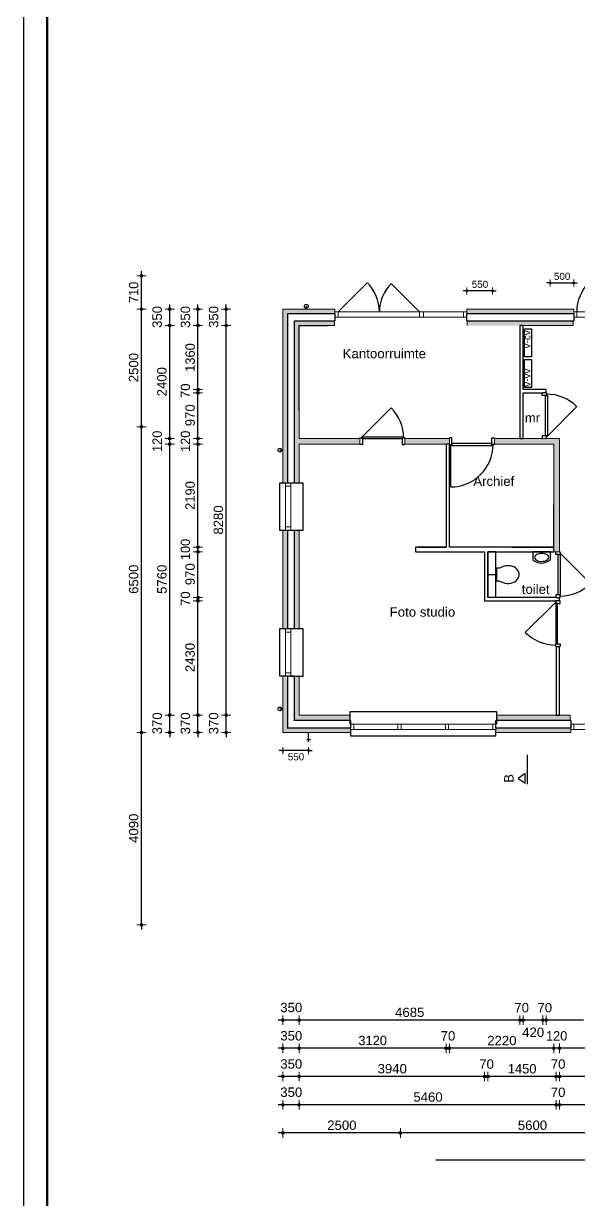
# Model space of a CAD drawing. Header units: millimetres. Extents: x -245 to 49755, y -245 to 41806.
# Drawn here: x -245 to 5651, y 15894 to 28395 of the extents above; entities that cross this region are included whole.
import ezdxf

# ---------------------------------------------------------------- set-up
doc = ezdxf.new("R2010")
doc.units = ezdxf.units.MM
doc.linetypes.add('PUNKT2_S9', pattern=[1, 0, -1])
doc.linetypes.add('VERDECKT2_S2', pattern=[2.7, 2, -0.7])
doc.layers.add('Slab', color=7, linetype='Continuous', lineweight=50)
doc.layers.add('Standard', color=7, linetype='Continuous', lineweight=25)
doc.styles.add('ARIAL', font='arial.ttf')

msp = doc.modelspace()

# ---------------------------------------------------------------- hatches: boundary and pattern name
at = {"layer": 'Standard', "linetype": 'PUNKT2_S9', "lineweight": 18}
h = msp.add_hatch(color=59, dxfattribs=at)
h.paths.add_polyline_path([(5600, 25359), (4464, 25359), (4464, 25309), (5600, 25309)])
h.paths.add_polyline_path([(3064, 25359), (2509, 25359), (2559, 25309), (3064, 25309)])
h.paths.add_polyline_path([(6559, 25359), (6117, 25359), (6117, 25309), (6559, 25309)])
for color, points in [(59, [(2509, 25359), (2509, 24109), (2559, 24109), (2559, 25309)]), (9, [(2634, 25234), (2634, 24109), (2684, 24109), (2684, 25184)]), (9, [(5389, 23924), (5389, 22779), (5449, 22779), (5449, 23984)])]:
    msp.add_hatch(color=color, dxfattribs=at).paths.add_polyline_path(points)
h = msp.add_hatch(color=9, dxfattribs=at)
h.paths.add_polyline_path([(5595, 25234), (4469, 25234), (4469, 25184), (5595, 25184)])
h.paths.add_polyline_path([(3059, 25184), (3059, 25234), (2634, 25234), (2684, 25184)])
h.paths.add_polyline_path([(6122, 25184), (6559, 25184), (6609, 25234), (6122, 25234)])
h = msp.add_hatch(color=59, dxfattribs=at)
h.paths.add_polyline_path([(2509, 23009), (2509, 21959), (2559, 21959), (2559, 23009)])
h.paths.add_polyline_path([(2509, 21459), (2509, 20859), (2559, 20912), (2559, 21459)])
h.paths.add_polyline_path([(2509, 24109), (2509, 23509), (2559, 23509), (2559, 24109)])
h = msp.add_hatch(color=9, dxfattribs=at)
h.paths.add_polyline_path([(2634, 23004), (2634, 21964), (2684, 21964), (2684, 23004)])
h.paths.add_polyline_path([(2634, 24109), (2634, 23514), (2684, 23514), (2684, 24109)])
h.paths.add_polyline_path([(2684, 21044), (2684, 21454), (2634, 21454), (2634, 20992)])
h = msp.add_hatch(color=9, dxfattribs=at)
h.paths.add_polyline_path([(2684, 23924), (3329, 23924), (3329, 23984), (2684, 23984)])
h.paths.add_polyline_path([(4279, 23924), (4279, 23984), (3807, 23984), (3807, 23924)])
h.paths.add_polyline_path([(5449, 23984), (4757, 23984), (4757, 23924), (5389, 23924)])
h = msp.add_hatch(color=9, dxfattribs=at)
h.paths.add_polyline_path([(4779, 20984), (5564, 20984), (5564, 21044), (4779, 21044)])
h.paths.add_polyline_path([(6459, 21044), (6459, 20984), (6684, 20984), (6684, 21044)])
h.paths.add_polyline_path([(3224, 21044), (2684, 21044), (2627, 20984), (3224, 20984)])
h = msp.add_hatch(color=59, dxfattribs=at)
h.paths.add_polyline_path([(4774, 20859), (5569, 20859), (5569, 20909), (4774, 20909)])
h.paths.add_polyline_path([(6454, 20859), (6609, 20859), (6609, 20909), (6454, 20909)])
h.paths.add_polyline_path([(2509, 20859), (3229, 20859), (3229, 20909), (2556, 20909)])

# ---------------------------------------------------------------- linework, layer by layer
at = {"layer": 'Slab', "color": 4, "linetype": 'Continuous', "lineweight": -3}
for p, q in [((2759, 25389), (2759, 25359)), ((2479, 23859), (2509, 23859)), ((2479, 21109), (2509, 21109))]:
    msp.add_line(p, q, dxfattribs=at)
at = {"layer": 'Slab', "color": 117, "linetype": 'Continuous', "lineweight": -3}
for p, q in [((2764, 20784), (2804, 20784)), ((2784, 20759), (2784, 20859))]:
    msp.add_line(p, q, dxfattribs=at)
at = {"layer": 'Slab', "color": 30, "linetype": 'Continuous', "lineweight": -3}
for centre in [(2759, 25389), (2479, 23859), (2479, 21109)]:
    msp.add_circle(centre, 20, dxfattribs=at)
at = {"layer": 'Standard', "color": 7, "linetype": 'Continuous', "lineweight": 25}
msp.add_line((-245, 41806), (-245, -245), dxfattribs=at)
at = {"layer": 'Standard', "color": 30, "linetype": 'Continuous', "lineweight": 50}
msp.add_line((5, 41556), (5, 5), dxfattribs=at)
at = {"layer": 'Standard', "color": 30, "linetype": 'Continuous', "lineweight": -3}
for p, q in [((1008, 25714), (1008, 25764)), ((1008, 25359), (1008, 25714)), ((3098, 25329), (3407, 25639)), ((3961, 25329), (3660, 25630)), ((1308, 25359), (1308, 25409)), ((1608, 25359), (1608, 25409)), ((1908, 25359), (1908, 25409)), ((1008, 24109), (1008, 25359)), ((1308, 25184), (1308, 25359)), ((1608, 25184), (1608, 25359)), ((1908, 25184), (1908, 25359)), ((1308, 23984), (1308, 25184)), ((1608, 24504), (1608, 25184)), ((1908, 21044), (1908, 25184)), ((1608, 24469), (1608, 24504)), ((1608, 23984), (1608, 24469)), ((3343, 23990), (3661, 24308)), ((5312, 23998), (5635, 24322)), ((1008, 20859), (1008, 24109)), ((1308, 23924), (1308, 23984)), ((1308, 21044), (1308, 23924)), ((1608, 23924), (1608, 23984)), ((1608, 22829), (1608, 23924)), ((4244, 23924), (4244, 22829)), ((4293, 23919), (4293, 23469)), ((1608, 22779), (1608, 22829)), ((1608, 22294), (1608, 22779)), ((3920, 22779), (4654, 22779)), ((3944, 22829), (4244, 22829)), ((5455, 22765), (5778, 22442)), ((1608, 22259), (1608, 22294)), ((1608, 21044), (1608, 22259)), ((5409, 22245), (5086, 21922)), ((1308, 20859), (1308, 21044)), ((1608, 20859), (1608, 21044)), ((1908, 20859), (1908, 21044)), ((1008, 18814), (1008, 20859)), ((1308, 20859), (1308, 20809)), ((1608, 20859), (1608, 20809)), ((1908, 20859), (1908, 20809)), ((5111, 20310), (5111, 20620)), ((5086, 20423), (5011, 20370)), ((5086, 20318), (5086, 20423)), ((5011, 20370), (5086, 20318)), ((1008, 18814), (1008, 18764)), ((2509, 17801), (2459, 17801)), ((2684, 17801), (2509, 17801)), ((3628, 17801), (2684, 17801)), ((5027, 17801), (3628, 17801)), ((5062, 17801), (5027, 17801)), ((5272, 17801), (5062, 17801)), ((5307, 17801), (5272, 17801)), ((5705, 17801), (5307, 17801)), ((2509, 17501), (2459, 17501)), ((2684, 17501), (2509, 17501)), ((3237, 17501), (2684, 17501)), ((4244, 17501), (3237, 17501)), ((4279, 17501), (4244, 17501)), ((4607, 17501), (4279, 17501)), ((5389, 17501), (4607, 17501)), ((5449, 17501), (5389, 17501)), ((5840, 17501), (5449, 17501)), ((2509, 17201), (2459, 17201)), ((2684, 17201), (2509, 17201)), ((3442, 17201), (2684, 17201)), ((4654, 17201), (3442, 17201)), ((4689, 17201), (4654, 17201)), ((4825, 17201), (4689, 17201)), ((5414, 17201), (4825, 17201)), ((5449, 17201), (5414, 17201)), ((5840, 17201), (5449, 17201)), ((2509, 16901), (2459, 16901)), ((2684, 16901), (2509, 16901)), ((3822, 16901), (2684, 16901)), ((5414, 16901), (3822, 16901)), ((5449, 16901), (5414, 16901)), ((5840, 16901), (5449, 16901)), ((2509, 16601), (2459, 16601)), ((2907, 16601), (2509, 16601)), ((3759, 16601), (2907, 16601)), ((4932, 16601), (3759, 16601)), ((6559, 16601), (4932, 16601))]:
    msp.add_line(p, q, dxfattribs=at)
at = {"layer": 'Standard', "color": 7, "linetype": 'Continuous', "lineweight": 18}
for p, q in [((1008, 25714), (958, 25714)), ((1008, 25714), (1058, 25714)), ((5350, 25638), (5350, 25675)), ((5350, 25638), (5350, 25600)), ((5600, 25638), (5600, 25675)), ((5600, 25638), (5600, 25600)), ((4464, 25553), (4464, 25590)), ((4464, 25553), (4464, 25515)), ((4739, 25553), (4739, 25590)), ((4739, 25553), (4739, 25515)), ((1008, 25359), (958, 25359)), ((1008, 25359), (1058, 25359)), ((1308, 25359), (1258, 25359)), ((1308, 25359), (1358, 25359)), ((1608, 25359), (1558, 25359)), ((1608, 25359), (1658, 25359)), ((1908, 25359), (1858, 25359)), ((1908, 25359), (1958, 25359)), ((1308, 25184), (1258, 25184)), ((1308, 25184), (1358, 25184)), ((1608, 25184), (1558, 25184)), ((1608, 25184), (1658, 25184)), ((1908, 25184), (1858, 25184)), ((1908, 25184), (1958, 25184)), ((1608, 24504), (1558, 24504)), ((1608, 24504), (1658, 24504)), ((1608, 24469), (1558, 24469)), ((1608, 24469), (1658, 24469)), ((1008, 24109), (958, 24109)), ((1008, 24109), (1058, 24109)), ((1308, 23984), (1258, 23984)), ((1308, 23924), (1258, 23924)), ((1308, 23984), (1358, 23984)), ((1308, 23924), (1358, 23924)), ((1608, 23984), (1558, 23984)), ((1608, 23924), (1558, 23924)), ((1608, 23984), (1658, 23984)), ((1608, 23924), (1658, 23924)), ((1608, 22829), (1558, 22829)), ((1608, 22779), (1558, 22779)), ((1608, 22829), (1658, 22829)), ((1608, 22779), (1658, 22779)), ((1608, 22294), (1558, 22294)), ((1608, 22259), (1558, 22259)), ((1608, 22294), (1658, 22294)), ((1608, 22259), (1658, 22259)), ((1308, 21044), (1258, 21044)), ((1308, 21044), (1358, 21044)), ((1608, 21044), (1558, 21044)), ((1608, 21044), (1658, 21044)), ((1908, 21044), (1858, 21044)), ((1908, 21044), (1958, 21044)), ((1008, 20859), (958, 20859)), ((1008, 20859), (1058, 20859)), ((1308, 20859), (1258, 20859)), ((1308, 20859), (1358, 20859)), ((1608, 20859), (1558, 20859)), ((1608, 20859), (1658, 20859)), ((1908, 20859), (1858, 20859)), ((1908, 20859), (1958, 20859)), ((2509, 20666), (2509, 20704)), ((2509, 20666), (2509, 20629)), ((2784, 20666), (2784, 20704)), ((2784, 20666), (2784, 20629)), ((1008, 18814), (958, 18814)), ((1008, 18814), (1058, 18814)), ((2509, 17801), (2509, 17851)), ((2509, 17801), (2509, 17751)), ((2684, 17801), (2684, 17851)), ((2684, 17801), (2684, 17751)), ((5027, 17801), (5027, 17851)), ((5027, 17801), (5027, 17751)), ((5062, 17801), (5062, 17851)), ((5062, 17801), (5062, 17751)), ((5272, 17801), (5272, 17851)), ((5272, 17801), (5272, 17751)), ((5307, 17801), (5307, 17851)), ((5307, 17801), (5307, 17751)), ((2509, 17501), (2509, 17551)), ((2684, 17501), (2684, 17551)), ((4244, 17501), (4244, 17551)), ((4279, 17501), (4279, 17551)), ((5389, 17501), (5389, 17551)), ((5449, 17501), (5449, 17551)), ((2509, 17501), (2509, 17451)), ((2684, 17501), (2684, 17451)), ((4244, 17501), (4244, 17451)), ((4279, 17501), (4279, 17451)), ((5389, 17501), (5389, 17451)), ((5449, 17501), (5449, 17451)), ((2509, 17201), (2509, 17251)), ((2509, 17201), (2509, 17151)), ((2684, 17201), (2684, 17251)), ((2684, 17201), (2684, 17151)), ((4654, 17201), (4654, 17251)), ((4654, 17201), (4654, 17151)), ((4689, 17201), (4689, 17251)), ((4689, 17201), (4689, 17151)), ((5414, 17201), (5414, 17251)), ((5414, 17201), (5414, 17151)), ((5449, 17201), (5449, 17251)), ((5449, 17201), (5449, 17151)), ((2509, 16901), (2509, 16951)), ((2509, 16901), (2509, 16851)), ((2684, 16901), (2684, 16951)), ((2684, 16901), (2684, 16851)), ((5414, 16901), (5414, 16951)), ((5414, 16901), (5414, 16851)), ((5449, 16901), (5449, 16951)), ((5449, 16901), (5449, 16851)), ((2509, 16601), (2509, 16651)), ((3759, 16601), (3759, 16651)), ((2509, 16601), (2509, 16551)), ((3759, 16601), (3759, 16551))]:
    msp.add_line(p, q, dxfattribs=at)
at = {"layer": 'Standard', "color": 7, "linetype": 'Continuous', "lineweight": -3}
for p, q in [((5350, 25638), (5312, 25638)), ((5350, 25638), (5600, 25638)), ((5600, 25638), (5637, 25638)), ((4464, 25553), (4427, 25553)), ((4739, 25553), (4464, 25553)), ((4739, 25553), (4777, 25553)), ((3064, 25309), (2559, 25309)), ((2559, 25309), (2559, 24109)), ((3064, 25309), (3064, 25292)), ((5600, 25309), (4464, 25309)), ((4464, 25292), (4464, 25309)), ((5600, 25309), (5600, 25292)), ((2684, 24884), (2684, 25184)), ((2684, 25184), (2984, 25184)), ((5077, 24851), (5077, 25151)), ((5077, 25151), (5152, 25151)), ((5152, 25151), (5152, 24851)), ((2684, 24584), (2684, 24884)), ((5152, 24851), (5077, 24851)), ((5077, 24525), (5077, 24825)), ((5077, 24825), (5152, 24825)), ((5152, 24825), (5152, 24525)), ((2684, 24284), (2684, 24584)), ((5152, 24525), (5077, 24525)), ((2559, 24109), (2559, 23509)), ((2577, 23509), (2559, 23509)), ((2559, 23009), (2559, 21959)), ((2559, 23009), (2577, 23009)), ((4774, 22779), (4689, 22779)), ((4774, 22294), (4689, 22294)), ((2577, 21959), (2559, 21959)), ((2559, 21459), (2559, 20912)), ((2559, 21459), (2577, 21459)), ((2559, 20912), (2556, 20909)), ((2556, 20909), (3229, 20909)), ((3229, 20927), (3229, 20909)), ((4774, 20909), (4774, 20927)), ((4774, 20909), (5569, 20909)), ((5569, 20927), (5569, 20909)), ((2509, 20666), (2472, 20666)), ((2784, 20666), (2509, 20666)), ((2784, 20666), (2822, 20666))]:
    msp.add_line(p, q, dxfattribs=at)
at = {"layer": 'Standard', "color": 26, "linetype": 'Continuous', "lineweight": 18}
for p, q in [((3064, 25359), (2509, 25359)), ((2509, 25359), (2509, 24109)), ((2559, 25309), (3064, 25309)), ((2559, 24109), (2559, 25309)), ((3064, 25359), (3064, 25329)), ((3064, 25329), (3064, 25309)), ((4464, 25329), (4464, 25359)), ((5600, 25359), (4464, 25359)), ((4464, 25309), (4464, 25329)), ((4464, 25309), (5600, 25309)), ((5600, 25359), (5600, 25329)), ((5600, 25329), (5600, 25309)), ((2509, 24109), (2509, 23509)), ((2559, 23509), (2559, 24109)), ((2539, 23509), (2509, 23509)), ((2559, 23509), (2539, 23509)), ((2509, 23009), (2539, 23009)), ((2509, 23009), (2509, 21959)), ((2539, 23009), (2559, 23009)), ((2559, 21959), (2559, 23009)), ((2539, 21959), (2509, 21959)), ((2559, 21959), (2539, 21959)), ((2509, 21459), (2539, 21459)), ((2509, 21459), (2509, 20859)), ((2539, 21459), (2559, 21459)), ((2559, 20912), (2559, 21459)), ((2556, 20909), (2559, 20912)), ((3229, 20909), (2556, 20909)), ((3229, 20909), (3229, 20889)), ((3229, 20889), (3229, 20859)), ((4774, 20889), (4774, 20909)), ((5569, 20909), (4774, 20909)), ((4774, 20859), (4774, 20889)), ((5569, 20909), (5569, 20889)), ((5569, 20889), (5569, 20859)), ((2509, 20859), (3229, 20859)), ((4774, 20859), (5569, 20859))]:
    msp.add_line(p, q, dxfattribs=at)
at = {"layer": 'Standard', "color": 2, "linetype": 'Continuous', "lineweight": 18}
for p, q in [((3064, 25329), (3098, 25329)), ((3064, 25272), (3064, 25329)), ((4464, 25329), (3064, 25329)), ((3098, 25272), (3064, 25272)), ((4464, 25272), (3064, 25272)), ((3098, 25329), (3098, 25272)), ((4006, 25329), (3961, 25329)), ((3961, 25329), (3961, 25272)), ((3961, 25272), (4006, 25272)), ((4006, 25272), (4006, 25329)), ((4464, 25329), (4431, 25329)), ((4431, 25329), (4431, 25272)), ((4431, 25272), (4464, 25272)), ((4464, 25272), (4464, 25329)), ((5600, 25329), (5633, 25329)), ((5600, 25272), (5600, 25329)), ((6117, 25329), (5600, 25329)), ((5633, 25272), (5600, 25272)), ((6117, 25272), (5600, 25272)), ((5633, 25329), (5633, 25272)), ((2539, 23509), (2539, 23476)), ((2596, 23509), (2539, 23509)), ((2539, 23509), (2539, 23009)), ((2596, 23476), (2596, 23509)), ((2596, 23509), (2596, 23009)), ((2539, 23476), (2596, 23476)), ((2539, 23009), (2539, 23043)), ((2539, 23043), (2596, 23043)), ((2596, 23009), (2539, 23009)), ((2596, 23043), (2596, 23009)), ((3920, 22784), (3920, 22824)), ((2539, 21959), (2539, 21926)), ((2596, 21959), (2539, 21959)), ((2539, 21459), (2539, 21959)), ((2539, 21926), (2596, 21926)), ((2596, 21926), (2596, 21959)), ((2596, 21459), (2596, 21959)), ((2539, 21459), (2539, 21493)), ((2539, 21493), (2596, 21493)), ((2596, 21459), (2539, 21459)), ((2596, 21493), (2596, 21459)), ((3263, 20946), (3229, 20946)), ((3229, 20946), (3229, 20889)), ((3229, 20946), (4774, 20946)), ((3229, 20889), (3263, 20889)), ((3229, 20889), (4774, 20889)), ((3263, 20889), (3263, 20946)), ((3766, 20946), (3733, 20946)), ((3733, 20946), (3733, 20889)), ((3733, 20889), (3766, 20889)), ((3766, 20889), (3766, 20946)), ((4270, 20946), (4237, 20946)), ((4237, 20946), (4237, 20889)), ((4237, 20889), (4270, 20889)), ((4270, 20889), (4270, 20946)), ((4741, 20889), (4741, 20946)), ((4741, 20946), (4774, 20946)), ((4774, 20889), (4741, 20889)), ((4774, 20946), (4774, 20889)), ((5569, 20946), (5603, 20946)), ((5569, 20889), (5569, 20946)), ((6454, 20946), (5569, 20946)), ((5603, 20889), (5569, 20889)), ((6454, 20889), (5569, 20889)), ((5603, 20946), (5603, 20889))]:
    msp.add_line(p, q, dxfattribs=at)
at = {"layer": 'Standard', "color": 51, "linetype": 'Continuous', "lineweight": -3}
for p, q in [((3064, 25292), (3064, 25272)), ((3064, 25272), (3064, 25234)), ((4464, 25272), (4464, 25292)), ((4464, 25234), (4464, 25272)), ((5600, 25292), (5600, 25272)), ((5600, 25272), (5600, 25234)), ((2634, 25234), (3059, 25234)), ((2634, 24109), (2634, 25234)), ((3059, 25234), (3064, 25234)), ((4464, 25234), (4469, 25234)), ((4469, 25234), (5595, 25234)), ((5595, 25234), (5600, 25234)), ((2634, 23514), (2634, 24109)), ((2596, 23509), (2577, 23509)), ((2596, 23514), (2684, 23514)), ((2634, 23509), (2596, 23509)), ((2634, 23509), (2634, 23514)), ((2684, 23514), (2721, 23514)), ((2721, 23514), (2721, 23004)), ((2577, 23009), (2596, 23009)), ((2596, 23009), (2634, 23009)), ((2684, 23004), (2596, 23004)), ((2634, 23004), (2634, 23009)), ((2634, 21964), (2634, 23004)), ((2721, 23004), (2684, 23004)), ((2596, 21959), (2577, 21959)), ((2596, 21964), (2684, 21964)), ((2634, 21959), (2596, 21959)), ((2634, 21959), (2634, 21964)), ((2684, 21964), (2721, 21964)), ((2721, 21964), (2721, 21454)), ((2577, 21459), (2596, 21459)), ((2596, 21459), (2634, 21459)), ((2684, 21454), (2596, 21454)), ((2634, 21454), (2634, 21459)), ((2634, 20992), (2634, 21454)), ((2721, 21454), (2684, 21454)), ((3224, 21044), (3224, 21081)), ((3224, 21081), (4779, 21081)), ((3224, 20946), (3224, 21044)), ((4779, 21081), (4779, 21044)), ((4779, 21044), (4779, 20946)), ((2627, 20984), (2634, 20992)), ((3224, 20984), (2627, 20984)), ((3229, 20984), (3224, 20984)), ((3229, 20984), (3229, 20946)), ((3229, 20946), (3229, 20927)), ((4774, 20946), (4774, 20984)), ((4779, 20984), (4774, 20984)), ((4774, 20927), (4774, 20946)), ((5564, 20984), (4779, 20984)), ((5569, 20984), (5564, 20984)), ((5569, 20984), (5569, 20946)), ((5569, 20946), (5569, 20927))]:
    msp.add_line(p, q, dxfattribs=at)
at = {"layer": 'Standard', "color": 253, "linetype": 'Continuous', "lineweight": 18}
for p, q in [((2634, 25234), (2634, 24109)), ((3059, 25234), (2634, 25234)), ((2684, 24109), (2684, 25184)), ((2684, 25184), (3059, 25184)), ((3059, 25234), (3059, 25184)), ((5595, 25234), (4469, 25234)), ((4469, 25184), (4469, 25234)), ((5027, 25184), (5062, 25184)), ((5062, 25184), (5595, 25184)), ((5595, 25234), (5595, 25184)), ((2634, 24109), (2634, 23514)), ((2684, 23984), (2684, 24109)), ((3329, 23984), (2684, 23984)), ((2684, 23924), (3329, 23924)), ((2684, 23514), (2684, 23924)), ((3329, 23984), (3329, 23949)), ((3329, 23949), (3329, 23924)), ((3807, 23949), (3807, 23984)), ((4279, 23984), (3807, 23984)), ((3807, 23924), (3807, 23949)), ((3807, 23924), (4244, 23924)), ((4244, 23924), (4279, 23924)), ((4279, 23984), (4279, 23959)), ((4279, 23959), (4279, 23924)), ((4757, 23959), (4757, 23984)), ((5027, 23984), (4757, 23984)), ((4757, 23924), (4757, 23959)), ((4757, 23924), (5389, 23924)), ((5062, 23984), (5027, 23984)), ((5272, 23984), (5062, 23984)), ((5307, 23984), (5272, 23984)), ((5449, 23984), (5307, 23984)), ((5389, 23924), (5389, 22829)), ((5449, 22779), (5449, 23984)), ((2684, 23514), (2634, 23514)), ((2634, 23004), (2634, 21964)), ((2634, 23004), (2684, 23004)), ((2684, 21964), (2684, 23004)), ((5389, 22829), (5389, 22779)), ((5389, 22779), (5414, 22779)), ((5414, 22779), (5449, 22779)), ((2684, 21964), (2634, 21964)), ((2634, 21454), (2634, 20992)), ((2634, 21454), (2684, 21454)), ((2684, 21044), (2684, 21454)), ((3224, 21044), (2684, 21044)), ((3224, 21044), (3224, 20984)), ((5414, 21044), (4779, 21044)), ((4779, 20984), (4779, 21044)), ((5449, 21044), (5414, 21044)), ((5564, 21044), (5449, 21044)), ((5564, 21044), (5564, 20984)), ((2634, 20992), (2627, 20984)), ((2627, 20984), (3224, 20984)), ((4779, 20984), (5564, 20984))]:
    msp.add_line(p, q, dxfattribs=at)
at = {"layer": 'Standard', "color": 255, "linetype": 'Continuous', "lineweight": -3}
for p, q in [((5062, 25184), (5027, 25184)), ((5027, 25184), (5027, 23984)), ((5062, 24504), (5062, 25184)), ((5307, 24504), (5062, 24504)), ((5307, 24469), (5307, 24504)), ((5062, 23984), (5062, 24469)), ((5062, 24469), (5272, 24469)), ((5307, 24469), (5272, 24469)), ((4279, 23924), (4244, 23924)), ((4244, 23924), (4244, 22829)), ((4279, 22829), (4279, 23924)), ((5027, 23984), (5062, 23984)), ((4244, 22829), (3920, 22829)), ((3920, 22829), (3920, 22779)), ((3920, 22779), (4654, 22779)), ((5389, 22829), (4279, 22829)), ((4654, 22779), (4654, 22259)), ((4689, 22779), (5389, 22779)), ((4689, 22294), (4689, 22779)), ((5389, 22779), (5389, 22829)), ((4654, 22259), (5414, 22259)), ((5414, 22294), (4689, 22294)), ((5414, 22294), (5449, 22294)), ((5449, 22259), (5414, 22259)), ((5449, 22259), (5449, 22294)), ((5414, 21774), (5449, 21774)), ((5414, 21774), (5414, 21044)), ((5449, 21044), (5449, 21774)), ((5414, 21044), (5449, 21044))]:
    msp.add_line(p, q, dxfattribs=at)
at = {"layer": 'Standard', "color": 131, "linetype": 'Continuous', "lineweight": 25}
for p, q in [((5266, 24441), (5266, 24469)), ((5266, 24469), (5272, 24469)), ((5312, 24441), (5266, 24441)), ((5302, 24012), (5302, 24441)), ((5302, 24441), (5322, 24441)), ((5307, 24469), (5312, 24469)), ((5312, 24469), (5312, 24441)), ((5322, 24441), (5322, 24012)), ((5312, 24012), (5266, 24012)), ((5266, 24012), (5266, 23984)), ((5322, 24012), (5302, 24012)), ((5312, 23984), (5312, 24012)), ((3329, 23984), (3329, 23990)), ((3329, 23990), (3357, 23990)), ((3329, 23919), (3329, 23924)), ((3357, 23919), (3329, 23919)), ((3357, 24000), (3779, 24000)), ((3357, 23980), (3357, 24000)), ((3357, 23990), (3357, 23919)), ((3779, 23980), (3357, 23980)), ((3779, 24000), (3779, 23980)), ((3807, 23990), (3779, 23990)), ((3779, 23990), (3779, 23919)), ((3779, 23919), (3807, 23919)), ((3807, 23984), (3807, 23990)), ((3807, 23919), (3807, 23924)), ((4307, 23990), (4279, 23990)), ((4279, 23990), (4279, 23984)), ((4279, 23924), (4279, 23919)), ((4279, 23919), (4307, 23919)), ((4307, 23919), (4307, 23990)), ((4729, 23929), (4307, 23929)), ((4307, 23929), (4307, 23909)), ((4307, 23909), (4729, 23909)), ((4729, 23919), (4729, 23990)), ((4729, 23990), (4757, 23990)), ((4729, 23909), (4729, 23929)), ((4757, 23919), (4729, 23919)), ((4757, 23990), (4757, 23984)), ((4757, 23924), (4757, 23919)), ((5266, 23984), (5272, 23984)), ((5307, 23984), (5312, 23984)), ((5409, 22751), (5409, 22779)), ((5409, 22779), (5414, 22779)), ((5449, 22779), (5455, 22779)), ((5455, 22779), (5455, 22751)), ((5455, 22751), (5409, 22751)), ((5435, 22322), (5435, 22751)), ((5435, 22751), (5455, 22751)), ((5455, 22751), (5455, 22322)), ((5455, 22322), (5409, 22322)), ((5409, 22322), (5409, 22294)), ((5409, 22294), (5414, 22294)), ((5414, 22259), (5409, 22259)), ((5409, 22259), (5409, 22231)), ((5455, 22322), (5435, 22322)), ((5449, 22294), (5455, 22294)), ((5455, 22259), (5449, 22259)), ((5455, 22294), (5455, 22322)), ((5455, 22231), (5455, 22259)), ((5409, 22231), (5409, 21802)), ((5429, 22231), (5409, 22231)), ((5409, 22231), (5455, 22231)), ((5429, 21802), (5429, 22231)), ((5409, 21802), (5429, 21802)), ((5409, 21774), (5409, 21802)), ((5409, 21802), (5455, 21802)), ((5414, 21774), (5409, 21774)), ((5455, 21774), (5449, 21774)), ((5455, 21802), (5455, 21774))]:
    msp.add_line(p, q, dxfattribs=at)
at = {"layer": 'Standard', "color": 117, "linetype": 'Continuous', "lineweight": -3}
for p, q in [((2474, 23509), (2474, 23009)), ((2539, 23509), (2474, 23509)), ((2474, 23009), (2539, 23009)), ((2474, 21959), (2474, 21459)), ((2539, 21959), (2474, 21959)), ((2474, 21459), (2539, 21459)), ((3229, 20889), (3229, 20824)), ((4774, 20824), (4774, 20889)), ((3229, 20824), (4774, 20824))]:
    msp.add_line(p, q, dxfattribs=at)
at = {"layer": 'Standard', "color": 7, "linetype": 'VERDECKT2_S2', "lineweight": -3}
for p, q in [((5389, 22829), (5389, 23279)), ((4939, 22829), (5389, 22829))]:
    msp.add_line(p, q, dxfattribs=at)
at = {"layer": 'Standard', "color": 4, "linetype": 'Continuous', "lineweight": -3}
for p, q in [((4689, 22779), (4689, 22294)), ((5352, 22779), (5167, 22779)), ((4689, 22537), (4774, 22537))]:
    msp.add_line(p, q, dxfattribs=at)
at = {"layer": 'Standard', "color": 5, "linetype": 'Continuous', "lineweight": -3}
for p, q in [((4774, 22294), (4774, 22779)), ((5167, 22779), (5167, 22694)), ((5352, 22694), (5352, 22779)), ((4784, 22465), (4784, 22609))]:
    msp.add_line(p, q, dxfattribs=at)
at = {"layer": 'Standard', "color": 26, "linetype": 'Continuous', "lineweight": -3}
msp.add_line((4134, 16314), (12684, 16314), dxfattribs=at)
at = {"layer": 'Standard', "color": 7, "linetype": 'Continuous', "lineweight": 18}
for centre, radius in [((1008, 25714), 15), ((5350, 25638), 11.2), ((5600, 25638), 11.2), ((4464, 25553), 11.2), ((4739, 25553), 11.2), ((1008, 25359), 15), ((1308, 25359), 15), ((1608, 25359), 15), ((1908, 25359), 15), ((1308, 25184), 15), ((1608, 25184), 15), ((1908, 25184), 15), ((1608, 24504), 15), ((1608, 24469), 15), ((1008, 24109), 15), ((1308, 23984), 15), ((1308, 23924), 15), ((1608, 23984), 15), ((1608, 23924), 15), ((1608, 22829), 15), ((1608, 22779), 15), ((1608, 22294), 15), ((1608, 22259), 15), ((1308, 21044), 15), ((1608, 21044), 15), ((1908, 21044), 15), ((1008, 20859), 15), ((1308, 20859), 15), ((1608, 20859), 15), ((1908, 20859), 15), ((2509, 20666), 11.2), ((2784, 20666), 11.2), ((1008, 18814), 15), ((2509, 17801), 15), ((2684, 17801), 15), ((5027, 17801), 15), ((5062, 17801), 15), ((5272, 17801), 15), ((5307, 17801), 15), ((2509, 17501), 15), ((2684, 17501), 15), ((4244, 17501), 15), ((4279, 17501), 15), ((5389, 17501), 15), ((5449, 17501), 15), ((2509, 17201), 15), ((2684, 17201), 15), ((4654, 17201), 15), ((4689, 17201), 15), ((5414, 17201), 15), ((5449, 17201), 15), ((2509, 16901), 15), ((2684, 16901), 15), ((5414, 16901), 15), ((5449, 16901), 15), ((2509, 16601), 15), ((3759, 16601), 15)]:
    msp.add_circle(centre, radius, dxfattribs=at)
at = {"layer": 'Standard', "color": 30, "linetype": 'Continuous', "lineweight": -3}
for centre, radius, start, end in [((3098, 25329), 438, 0, 45), ((3961, 25329), 425, 135, 180), ((5312, 23998), 457, 45, 90), ((3343, 23990), 450, 0, 45), ((4293, 23919), 450, 270, 0), ((5455, 22765), 457, 270, 315), ((5409, 22245), 457, 225, 270)]:
    msp.add_arc(centre, radius, start, end, dxfattribs=at)
at = {"layer": 'Standard', "color": 25, "linetype": 'Continuous', "lineweight": -3}
msp.add_arc((6083, 25329), 450, 135, 180, dxfattribs=at)
at = {"layer": 'Standard', "color": 5, "linetype": 'Continuous', "lineweight": -3}
for centre, radius, start, end in [((5251, 22669), 91.6, 102.5795, 118.9089), ((5259, 22636), 126, 89.8264, 103.0358), ((5260, 22636), 126, 76.9653, 90.1747), ((5268, 22669), 91.6, 61.0911, 77.4205), ((5259, 22799), 140, 228.549, 311.451), ((5212, 22719), 27.8, 142.5731, 178.7386), ((5212, 22720), 27.8, 181.2614, 217.4269), ((5230, 22705), 50.6, 118.1429, 142.4387), ((5230, 22734), 50.6, 217.5613, 241.8571), ((5251, 22770), 91.6, 241.0911, 257.4205), ((5259, 22802), 126, 256.9642, 270.1736), ((5260, 22803), 126, 269.8253, 283.0347), ((5268, 22770), 91.6, 282.5795, 298.9089), ((5288, 22705), 50.6, 37.5613, 61.857), ((5288, 22734), 50.6, 298.143, 322.4387), ((5307, 22719), 27.8, 1.2457, 37.4112), ((5307, 22720), 27.8, 322.5888, 358.7543)]:
    msp.add_arc(centre, radius, start, end, dxfattribs=at)
for centre, major_axis, ratio, start_param, end_param in [((4900, 22537), (121, 0), 0.779971, 4.096912, 8.369663), ((4801, 22678), (0, -70.6), 0.979381, 6.036182, 6.888942), ((4801, 22396), (0, -70.6), 0.979381, 2.706001, 3.388596)]:
    msp.add_ellipse(centre, major_axis=major_axis, ratio=ratio, start_param=start_param, end_param=end_param, dxfattribs=at)

# ---------------------------------------------------------------- texts
at = {"layer": 'Standard', "color": 7, "linetype": 'Continuous', "lineweight": 18, "char_height": 100, "attachment_point": 7, "rotation": 90, "style": 'ARIAL'}
for s, insert, width in [('\\W0.97;710', (976, 25424), 283.55), ('\\W1.00;350', (1226, 25159), 285.15), ('\\W1.00;350', (1526, 25159), 285.15), ('\\W1.00;350', (1826, 25159), 285.15), ('\\W1.00;2500', (976, 24582), 363.56), ('\\W0.98;1360', (1576, 24692), 362.35), ('\\W1.00;2400', (1276, 24432), 363.56), ('\\W1.00;70', (1526, 24413), 206.66), ('\\W1.00;970', (1576, 24114), 285.15), ('\\W0.97;120', (1226, 23841), 283.55), ('\\W0.97;120', (1526, 23841), 283.55), ('\\W0.98;2190', (1576, 23225), 362.35), ('\\W1.00;8280', (1876, 22962), 363.56), ('\\W0.97;100', (1526, 22691), 283.55), ('\\W1.00;6500', (976, 22332), 363.56), ('\\W1.00;5760', (1276, 22332), 363.56), ('\\W1.00;970', (1576, 22424), 285.15), ('\\W1.00;70', (1526, 22203), 206.66), ('\\W1.00;2430', (1576, 21500), 363.56), ('\\W1.00;370', (1226, 20839), 285.15), ('\\W1.00;370', (1526, 20839), 285.15), ('\\W1.00;370', (1826, 20839), 285.15), ('\\W1.00;4090', (976, 19685), 363.56)]:
    msp.add_mtext(s, dxfattribs=dict(at, insert=insert, width=width))
at = {"layer": 'Standard', "color": 7, "linetype": 'Continuous', "lineweight": 18, "attachment_point": 7, "style": 'ARIAL'}
for s, insert, char_height, width in [('\\W1.00;550', (4517, 25584), 75, 213.86), ('\\W1.00;500', (5390, 25669), 75, 213.86), ('\\W1.00;550', (2562, 20561), 75, 213.86), ('\\W1.00;350', (2483, 17883), 100, 285.15), ('\\W1.00;4685', (3703, 17832), 100, 363.56), ('\\W1.00;70', (4970, 17882), 100, 206.66), ('\\W1.00;70', (5215, 17882), 100, 206.66), ('\\W1.00;350', (2483, 17583), 100, 285.15), ('\\W0.98;3120', (3312, 17533), 100, 362.35), ('\\W1.00;70', (4187, 17582), 100, 206.66), ('\\W1.00;2220', (4682, 17532), 100, 363.56), ('\\W1.00;420', (5053, 17620), 100, 285.15), ('\\W0.97;120', (5306, 17582), 100, 283.55), ('\\W1.00;350', (2483, 17283), 100, 285.15), ('\\W1.00;70', (4597, 17282), 100, 206.66), ('\\W1.00;70', (5357, 17282), 100, 206.66), ('\\W1.00;3940', (3517, 17233), 100, 363.56), ('\\W0.98;1450', (4900, 17232), 100, 362.35), ('\\W1.00;350', (2483, 16983), 100, 285.15), ('\\W1.00;5460', (3897, 16932), 100, 363.56), ('\\W1.00;70', (5357, 16982), 100, 206.66), ('\\W1.00;2500', (2982, 16632), 100, 363.56), ('\\W1.00;5600', (5007, 16632), 100, 363.56)]:
    msp.add_mtext(s, dxfattribs=dict(at, insert=insert, char_height=char_height, width=width))
at = {"layer": 'Standard', "color": 7, "linetype": 'Continuous', "lineweight": -3, "char_height": 75, "width": 229.89, "attachment_point": 7, "rotation": 90, "style": 'ARIAL'}
for s, insert in [('\\W1.00;v-cv', (5141, 24942)), ('\\W1.00;v-vv', (5141, 24534))]:
    msp.add_mtext(s, dxfattribs=dict(at, insert=insert))
at = {"layer": 'Standard', "color": 30, "linetype": 'Continuous', "lineweight": -3, "char_height": 100, "attachment_point": 7, "style": 'ARIAL'}
for s, insert, width in [('{\\W1.01;Kantoorruimte}', (3145, 24835), 776.93), ('\\W0.99;mr', (5081, 24154), 213.04), ('Archief', (4534, 23478), 675.23), ('\\W1.00;toilet', (5049, 22330), 346.73), ('{\\W1.01;Foto studio}', (3644, 22088), 776.93)]:
    msp.add_mtext(s, dxfattribs=dict(at, insert=insert, width=width))
at = {"layer": 'Standard', "color": 30, "linetype": 'Continuous', "lineweight": -3, "insert": (4961, 20324), "char_height": 100, "width": 142.66, "attachment_point": 7, "rotation": 90, "style": 'ARIAL'}
msp.add_mtext('\\W0.99;B', dxfattribs=at)

doc.saveas('drawing.dxf')
